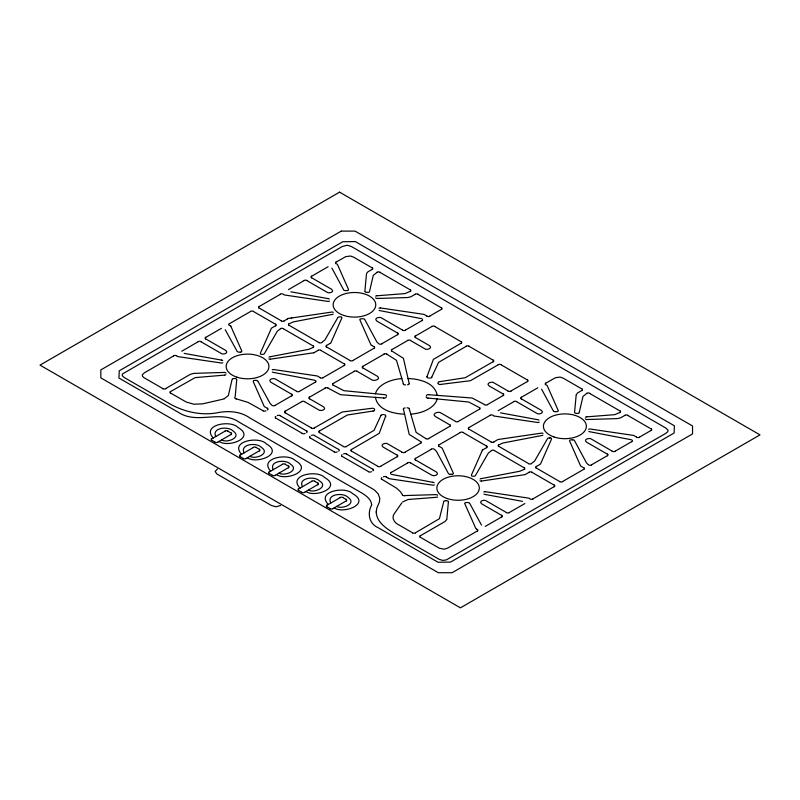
<?xml version="1.0" encoding="UTF-8"?>
<svg xmlns="http://www.w3.org/2000/svg" width="800" height="800" viewBox="0 0 800 800"><rect width="100%" height="100%" fill="white"/><g stroke="black" fill="none" stroke-linecap="round" stroke-linejoin="round"><path stroke-width="1.2" d="M446.83 519.11L448.39 501.93M235.16 396.89L236.74 379.73M364.88 291.16L366.47 274.01M574.59 412.23L576.17 395.08M443.73 501.71L439.42 518.69L415.37 532.81M232.09 379.5L228.33 395.58L224.16 398.78M369.53 291.39L373.3 275.31L377.11 272.32M579.23 412.46L583 396.38L586.81 393.39M446.75 519.52L445.12 521.46L420.42 535.72M366.52 273.67L367.72 271.98L372.07 269.41M576.23 394.74L577.43 393.05L581.78 390.48M385.62 416.16L379.24 433.34L351.51 449.5M427 376.55L433.39 359.38L461.03 343.26M260.29 353.34L271.36 328.35A4.4 2.54 0 0 1 272.13 327.76L275.51 325.82M341.9 317.88L330.87 342.83A4.4 2.54 0 0 1 330.06 343.46M471.34 475.22L482.38 450.2M551.6 438.95L540.53 463.94A4.4 2.54 0 0 1 539.77 464.53L536.38 466.48M380.91 415.55L374.03 430.35L346.29 446.49M431.71 377.16L438.61 362.34L466.24 346.27M264.55 353.34L277.34 331.16L280.55 328.73M337.65 317.88L324.85 340.06L321.64 342.5M475.6 475.22L488.37 453.01L491.58 450.58M547.35 438.95L534.56 461.14L531.34 463.57M401.89 502.78L394.32 513.66C391.06 517.87 394.62 523.1 398.82 524.85L412.61 532.81M217.42 468.99L215.13 471.48L216.82 473.93L271.42 505.48L276.02 506.8L280.62 505.48M173.73 355.87L144.36 372.82L142.34 374.84L142.51 376.27L143.94 377.65L162.87 388.6M181.78 351.22L198.2 341.74M205.81 337.35L221.44 328.32M229.49 323.67L250.64 311.46M259.26 306.48L280.42 294.27M288.46 289.62L304.1 280.6M311.71 276.2L328.13 266.72M336.18 262.08L345.75 256.64L350.44 256.02L353.47 257.09L372.07 267.82M165.63 388.6L190.33 374.34L193.82 373.39M284.13 320.84L287.48 318.91M170.66 391.51L195.12 377.62L224.5 375.12M289.17 323.75L293.38 321.89L331.81 314.51M313.02 347.47L308.81 349.33L270.38 356.71M410.15 291.4L404.93 293.6L377.12 295.77M318.06 350.38L314.71 352.31A4.32 2.5 0 0 1 313.7 352.82M326.68 345.41L330.06 343.45M415.19 294.31L410.74 296.82L407.8 297.51M211.9 438.74L225.06 431.15M275.08 405.38L291.62 395.83M299.44 391.32L315.25 382.19M323.05 377.69L344.2 365.47M352.82 360.5L373.97 348.28M381.77 343.78L397.58 334.65M405.4 330.14L421.94 320.59M429.73 316.09L441.33 309.4M217.76 442.13L230.92 434.53M285.19 411.22L301.73 401.67M309.55 397.16L325.22 388.11M333.21 383.5L354.31 371.31M362.93 366.34L384.04 354.15M392.02 349.54L407.7 340.49M415.51 335.98L431.97 326.48M240.22 455.09L253.38 447.49M246.08 458.47L259.24 450.88M314.25 427.99L342.26 411.99L372.01 408.3A2.15 1.24 0 0 1 374.51 409.16M319.47 431.01L347.4 415L373.06 411.02M269.35 471.91L282.51 464.32M275.22 475.3L288.37 467.7M493.07 361.75L465.25 377.7L439.56 381.69M498.28 364.77L470.39 380.71L440.61 384.41M298.72 488.87L311.88 481.27M304.58 492.25L317.74 484.65M380.57 466.28L397.11 456.74M404.93 452.22L420.6 443.17M428.59 438.56L449.69 426.38M458.31 421.4L479.41 409.22M487.4 404.61L503.07 395.56M510.89 391.04L527.34 381.54M327.03 505.21L340.19 497.62M391.22 472.45L407.76 462.9M415.58 458.39L431.39 449.26M439.19 444.76L460.34 432.54M468.96 427.55L490.12 415.34M498.17 410.69L513.8 401.67M521.41 397.27L537.83 387.79M545.88 383.15L555.45 377.71L560.14 377.09L563.18 378.16L581.78 388.89M332.9 508.6L346.05 501M493.83 441.91L497.18 439.98A4.32 2.5 0 0 1 498.19 439.48L541.53 433.12A1.56 0.9 0 0 1 542.99 433.44M483.19 449.6L486.53 447.67M498.87 444.82L503.08 442.97L541.51 435.58A2.24 1.29 0 0 0 542.86 435.16M402.72 501.88L408.21 499.49L436.13 497.32A2.1 1.21 0 0 0 437.54 496.95M619.85 412.47L614.68 414.67L586.82 416.84M524.12 469.37L519.91 471.22L481.45 478.59M624.89 415.38L620.51 417.86L617.55 418.58M529.17 472.28L525.79 474.23A4.4 2.54 0 0 1 524.77 474.67L481.46 481.05M562.52 481.57L583.68 469.36M591.47 464.85L607.29 455.72M615.11 451.21L631.64 441.66M639.44 437.16L651.03 430.47M477.17 531.08L447.8 548.03L444.31 549.2L439.43 548.27L420.42 537.32M485.22 526.43L501.64 516.95M509.25 512.55L524.89 503.53M532.93 498.88L554.09 486.67M288.52 318.44L331.82 312.05A1.56 0.9 0 0 1 333.29 312.37M313.63 352.79L270.37 359.17M222.61 399.26L202.45 403.89L193.77 404.2L186.27 402.04L170.66 393.11M291.22 317.87L291.76 317.8M404.87 495.62L405.41 495.56M407.22 297.54L377.5 298.46A1.96 1.13 0 0 1 375.62 297.79M194.4 373.35L224.13 372.44M616.93 418.61L587.2 419.53A1.96 1.13 0 0 1 585.32 418.86M405.98 495.53L435.73 494.63A1.98 1.15 0 0 1 437.64 495.31M549.35 437.96L550.02 437.94M345.51 290.56L347 290.57A1.56 0.9 0 0 0 348.33 290.22M555.21 411.63L556.7 411.64A1.56 0.9 0 0 0 558.03 411.29M572.61 439.87L571.11 439.86A1.56 0.9 0 0 0 569.78 440.2M450.29 474.28L451.81 474.29M367.51 292.37L366.77 292.35A1.98 1.14 0 0 1 365.02 291.67M445.75 500.73L446.51 500.75A1.97 1.13 0 0 1 448.25 501.44M408.04 378.52C419.19 378.95 434.85 382.47 437.2 395.36M404.58 414.19C393.43 413.77 377.78 410.25 375.42 397.36M240.31 352.16L239.03 352.1A2.23 1.29 0 0 1 237.28 351.6M256.01 380.45L254.72 380.39A1.56 0.9 0 0 0 253.39 380.73M428.78 394.73L472.18 398.02L484.64 404.61M383.84 397.99L340.4 394.69L327.98 388.11M427.97 398.04L468.74 402.03L479.41 407.62M380.4 307.94L423.68 314.33A4.4 2.54 0 0 1 424.7 314.77L426.98 316.09M485.28 491.7L528.62 498.12A4.33 2.5 0 0 1 529.69 498.54M236.36 398.87L248.04 402.39L263.06 410.73M184.17 353.39L221.35 360.08M290.86 291.8L327.94 298.61M500.56 412.87L537.64 419.68A2.24 1.29 0 0 1 538.99 420.11M432.74 482.33L391.9 474.43M522.49 501.35L485.36 494.51A2.23 1.29 0 0 1 484 494.09M308.42 490.04C314.23 493.5 329.16 486.74 319.46 480.88C314.69 475.74 297.68 477.92 302.49 486.69M336.73 506.38C342.27 509.66 357.09 503.58 348.2 497.49C343.43 492.08 326.07 494.05 330.8 503.04M221.53 439.95C227.07 443.37 242.21 437.34 233.26 431.13C228.53 425.83 211.42 427.55 215.74 436.53M249.85 456.3C255.47 459.78 270.65 453.53 261.43 447.39C256.69 442.18 239.74 443.97 244.05 452.88M278.98 473.12C284.6 476.6 299.81 470.36 290.57 464.21C285.81 459.01 268.89 460.77 273.19 469.7M305.89 491.49C314.8 497.97 342.75 487.78 324.59 477.48C317.52 469.59 287.41 474.8 299.99 488.13M334.21 507.84C343.3 514.41 371.26 503.88 352.66 493.69C345.57 485.95 315.73 491.28 328.3 504.48M219.03 441.39C227.91 448.04 256.2 437.86 237.96 427.47C230.95 419.68 201.09 424.61 213.22 437.98M247.35 457.74C256.23 464.38 284.52 454.21 266.28 443.82C259.25 436.03 229.43 440.94 241.53 454.33M276.48 474.56C285.55 481.31 313.86 470.78 295.17 460.5C288.13 452.87 258.57 457.9 270.66 471.16M421.29 318.62L380.47 310.74A2.24 1.29 0 0 1 379.12 310.32M314.6 380.22L273.68 372.46A2.24 1.29 0 0 1 272.33 372.04M630.99 439.69L590.18 431.81A2.24 1.29 0 0 1 588.83 431.39M476.6 529.15L476.63 529.17A4.46 2.57 0 0 1 475.86 528.58L464.73 503.56M379.87 272.32L410.15 289.8M417.95 294.31L441.33 307.8M589.57 393.39L619.85 410.87M627.65 415.38L651.03 428.87M636.68 437.16L634.4 435.85A4.4 2.54 0 0 0 633.38 435.4L590.1 429.01A1.55 0.89 0 0 0 588.63 429.32M434.73 326.48L461.03 341.66M469 346.27L493.07 360.16M501.04 364.77L527.34 379.95M402.64 330.14L381.88 318.15C380.13 316.39 373.19 317.98 376.82 321.07L397.58 333.06M415.51 337.57L429.52 345.66C433.33 348.62 425.75 350.42 424.56 348.63L410.45 340.49M508.13 391.04L494.13 382.96C492.64 380.95 485.29 383.13 489.07 385.88L503.07 393.96M612.35 451.21L591.58 439.22C590.18 437.39 582.74 439.14 586.52 442.14L607.29 454.13M311.71 277.8L331.67 289.32C335.29 292.35 328.21 293.74 326.92 292.18L306.86 280.6M521.41 398.87L541.38 410.39C544.91 413.35 537.94 414.94 536.52 413.19L516.56 401.67M392.02 351.13L403.43 358.33L409.13 383.38M371.72 345.39L373.97 346.69M583.68 467.76L581.42 466.46A4.31 2.49 0 0 1 580.57 465.88L569.55 440.87M386.8 354.15L396.48 360.31L403.39 383.85M259.26 308.08L281.37 320.84M289.17 325.34L318.88 342.5M326.68 347L350.06 360.5M362.93 367.93L377.21 376.17C381.73 379.09 373.63 381.85 371.35 379.56L357.07 371.31M455.55 421.4L441.27 413.16C438.84 410.79 431.07 413.64 435.41 416.54L449.69 424.78M468.96 429.15L491.07 441.91M498.87 446.41L528.58 463.57M536.38 468.07L559.76 481.57M253.4 311.46L275.51 324.22M283.31 328.73L313.02 345.88M320.82 350.38L344.2 363.88M463.1 432.54L486.53 446.07M494.35 450.58L524.12 467.77M531.93 472.28L554.09 485.07M320.29 377.69L318.01 376.37A4.4 2.54 0 0 0 316.99 375.93L273.71 369.53A1.56 0.9 0 0 0 272.24 369.84M333.21 385.09L343.88 390.68L384.66 394.67A2.12 1.23 0 0 1 386.08 395.08M425.83 438.56L416.14 432.4L409.23 408.86M439.19 446.35L441.47 447.67A4.42 2.55 0 0 1 442.24 448.26L453.37 473.28M420.6 441.58L409.2 434.41L403.49 409.33M205.81 338.94L225.77 350.46C229.34 353.41 222.28 355.02 220.92 353.27L200.95 341.74M296.68 391.32L275.91 379.33C274.22 377.58 267.2 379.13 270.85 382.25L291.62 394.24M309.55 398.75L323.55 406.83C327.4 409.73 319.97 411.61 318.54 409.79L304.49 401.67M402.17 452.22L388.16 444.14C386.37 442.16 379.39 444.29 383.1 447.06L397.11 455.14M415.58 459.98L436.38 471.99C439.99 474.81 433.54 476.83 431.32 474.92L410.52 462.9M506.49 512.55L486.48 501C485.03 499.24 478.08 500.9 481.63 503.81L501.64 515.35M285.19 412.81L311.49 427.99M319.47 432.6L343.54 446.49M351.51 451.1L377.81 466.28M267.28 408.29L265.03 406.98A4.31 2.49 0 0 1 264.18 406.4L253.16 381.4M280.16 415.72L306.46 430.9M314.43 435.51L338.5 449.4M346.47 454.01L372.78 469.19M386.19 476.95L388.45 478.26M275.93 418.16L302.23 433.34M310.21 437.95L334.27 451.84M342.25 456.45L368.55 471.63M381.96 479.39L396.42 488.08L400.19 491.46L402.55 494.84M227.82 431.15L230.92 432.94M256.13 447.49L259.24 449.28M285.27 464.32L288.37 466.11M314.64 481.27L317.74 483.06M342.95 497.62L346.05 499.41M211.9 440.34L215 442.13M240.22 456.68L243.32 458.47M269.35 473.51L272.46 475.3M298.72 490.46L301.82 492.25M327.03 506.81L330.14 508.6M493.44 415.67L493.41 415.65A4.44 2.56 0 0 0 494.43 416.09L537.72 422.49A1.55 0.89 0 0 0 539.19 422.18M283.71 294.58L283.74 294.6A4.44 2.56 0 0 0 284.73 295.02L328.01 301.42A1.55 0.89 0 0 0 329.48 301.11M177.02 356.17L177.05 356.19A4.44 2.56 0 0 0 178.04 356.62L221.33 363.01A1.56 0.9 0 0 0 222.8 362.71M588.06 464.48L586.44 462.79L574.63 440.86M378.33 343.39L376.77 341.77L364.93 319.79M434.8 449.64L436.4 451.28L448.29 473.29M271.65 404.99L270.11 403.41L258.02 381.44M337.49 264.57L348.56 289.56M230.8 326.16L241.87 351.15M225.21 329.7L237.01 351.11M469.81 503.55L481.45 525.04M541.6 389.18L553.19 410.64M331.9 268.11L343.48 289.57M558.26 410.63L547.23 385.68A4.31 2.49 0 0 0 546.47 385.02M359.85 319.8L370.92 344.79A4.31 2.49 0 0 0 371.66 345.42M231.6 434.11A2.15 1.24 0 0 1 231.07 434.61M231.07 432.85A2.15 1.24 0 0 1 231.6 433.36M217.91 442.21A2.15 1.24 0 0 1 214.86 442.21M211.76 440.42A2.15 1.24 0 0 1 211.22 439.91M211.22 439.17A2.15 1.24 0 0 1 211.76 438.66M224.92 431.06A2.15 1.24 0 0 1 227.96 431.06M371.46 471.71A2.15 1.24 0 0 1 368.41 471.71M373.46 470.36A2.15 1.24 0 0 1 372.92 470.87M372.92 469.11A2.15 1.24 0 0 1 373.46 469.61M343.57 453.92A2.15 1.24 0 0 1 346.62 453.92M342.11 456.53A2.15 1.24 0 0 1 341.57 456.02M341.57 455.28A2.15 1.24 0 0 1 342.11 454.77M259.12 308.16A2.15 1.24 0 0 1 258.58 307.65M258.58 306.91A2.15 1.24 0 0 1 259.12 306.4M280.27 294.19A2.15 1.24 0 0 1 283.32 294.19M327.95 298.57A2.24 1.29 0 0 1 329.29 299.03M303.95 280.51A2.15 1.24 0 0 1 307 280.51M311.57 277.88A2.15 1.24 0 0 1 311.03 277.37M311.03 276.63A2.15 1.24 0 0 1 311.57 276.12M345.5 290.63A2.23 1.28 0 0 1 343.76 290.06M336.77 263.95A4.31 2.49 0 0 1 337.53 264.55M336.04 263.76A2.15 1.24 0 0 1 335.5 263.25M335.5 262.5A2.15 1.24 0 0 1 336.03 261.99M372.75 268.99A2.15 1.24 0 0 1 372.22 269.5M372.22 267.74A2.15 1.24 0 0 1 372.75 268.24M369.28 291.98A2.1 1.21 0 0 1 367.5 292.46M376.97 272.24A2.15 1.24 0 0 1 380.02 272.24M410.83 290.97A2.15 1.24 0 0 1 410.29 291.48M410.29 289.72A2.15 1.24 0 0 1 410.83 290.23M375.71 296.14A2.1 1.21 0 0 1 377.1 295.68M415.04 294.22A2.15 1.24 0 0 1 418.09 294.22M442.01 308.97A2.15 1.24 0 0 1 441.47 309.48M441.47 307.72A2.15 1.24 0 0 1 442.01 308.23M429.88 316.17A2.15 1.24 0 0 1 426.83 316.17M378.93 308.25A1.55 0.89 0 0 1 380.4 307.92M422.62 320.17A2.15 1.24 0 0 1 422.08 320.68M422.08 318.92A2.15 1.24 0 0 1 422.62 319.42M405.55 330.22A2.15 1.24 0 0 1 402.5 330.22M398.26 334.23A2.15 1.24 0 0 1 397.73 334.74M397.73 332.98A2.15 1.24 0 0 1 398.26 333.48M381.92 343.87A2.15 1.24 0 0 1 378.87 343.87M364.65 319.3A2.23 1.28 0 0 0 362.91 318.73L361.41 318.79A1.56 0.9 0 0 0 360.08 319.13M374.65 347.86A2.15 1.24 0 0 1 374.12 348.37M374.12 346.61A2.15 1.24 0 0 1 374.65 347.12M352.96 360.58A2.15 1.24 0 0 1 349.91 360.58M326.53 347.08A2.15 1.24 0 0 1 326 346.58M326 345.83A2.15 1.24 0 0 1 326.53 345.32M341.68 317.21A1.58 0.91 0 0 0 340.32 316.84L339.64 316.89A2.24 1.29 0 0 0 337.91 317.39M321.78 342.58A2.15 1.24 0 0 1 318.73 342.58M289.03 325.43A2.15 1.24 0 0 1 288.49 324.92M288.49 324.17A2.15 1.24 0 0 1 289.03 323.67M333.16 314.09A2.24 1.29 0 0 1 331.83 314.55M287.4 318.87A4.32 2.5 0 0 1 288.49 318.4M284.28 320.92A2.15 1.24 0 0 1 281.23 320.92M340.05 497.53A2.15 1.24 0 0 1 343.1 497.53M326.89 506.89A2.15 1.24 0 0 1 326.35 506.38M326.35 505.64A2.15 1.24 0 0 1 326.89 505.13M333.04 508.68A2.15 1.24 0 0 1 329.99 508.68M346.73 500.58A2.15 1.24 0 0 1 346.2 501.08M346.2 499.32A2.15 1.24 0 0 1 346.73 499.83M307.14 432.07A2.15 1.24 0 0 1 306.6 432.58M306.6 430.82A2.15 1.24 0 0 1 307.14 431.33M305.14 433.42A2.15 1.24 0 0 1 302.09 433.42M275.79 418.24A2.15 1.24 0 0 1 275.25 417.73M275.25 416.99A2.15 1.24 0 0 1 275.79 416.48M277.25 415.64A2.15 1.24 0 0 1 280.3 415.64M311.73 481.19A2.15 1.24 0 0 1 314.78 481.19M298.57 490.54A2.15 1.24 0 0 1 298.04 490.03M298.04 489.29A2.15 1.24 0 0 1 298.57 488.78M304.73 492.33A2.15 1.24 0 0 1 301.68 492.33M318.42 484.23A2.15 1.24 0 0 1 317.88 484.74M317.88 482.98A2.15 1.24 0 0 1 318.42 483.48M468.82 429.23A2.15 1.24 0 0 1 468.28 428.72M468.28 427.98A2.15 1.24 0 0 1 468.82 427.47M489.97 415.26A2.15 1.24 0 0 1 493.02 415.26M513.66 401.58A2.15 1.24 0 0 1 516.71 401.58M521.27 398.95A2.15 1.24 0 0 1 520.73 398.44M520.73 397.7A2.15 1.24 0 0 1 521.27 397.19M555.2 411.7A2.23 1.28 0 0 1 553.46 411.13M545.74 384.83A2.15 1.24 0 0 1 545.2 384.32M545.2 383.57A2.15 1.24 0 0 1 545.74 383.06M582.46 390.06A2.15 1.24 0 0 1 581.92 390.57M581.92 388.81A2.15 1.24 0 0 1 582.46 389.31M574.72 412.74A1.98 1.14 0 0 0 576.48 413.42L577.21 413.44A2.1 1.21 0 0 0 578.98 413.05M586.67 393.31A2.15 1.24 0 0 1 589.72 393.31M620.53 412.04A2.15 1.24 0 0 1 620 412.55M620 410.79A2.15 1.24 0 0 1 620.53 411.3M585.41 417.21A2.1 1.21 0 0 1 586.8 416.75M624.75 415.29A2.15 1.24 0 0 1 627.79 415.29M651.71 430.04A2.15 1.24 0 0 1 651.17 430.55M651.17 428.79A2.15 1.24 0 0 1 651.71 429.3M639.58 437.24A2.15 1.24 0 0 1 636.53 437.24M632.32 441.24A2.15 1.24 0 0 1 631.78 441.75M631.78 439.99A2.15 1.24 0 0 1 632.32 440.49M615.25 451.29A2.15 1.24 0 0 1 612.2 451.29M607.97 455.3A2.15 1.24 0 0 1 607.43 455.81M607.43 454.05A2.15 1.24 0 0 1 607.97 454.55M591.62 464.94A2.15 1.24 0 0 1 588.57 464.94M572.61 439.8A2.23 1.28 0 0 1 574.36 440.37M584.36 468.93A2.15 1.24 0 0 1 583.82 469.44M583.82 467.68A2.15 1.24 0 0 1 584.36 468.19M562.67 481.65A2.15 1.24 0 0 1 559.62 481.65M536.24 468.15A2.15 1.24 0 0 1 535.7 467.65M535.7 466.9A2.15 1.24 0 0 1 536.24 466.39M550.02 437.91A1.58 0.91 0 0 1 551.38 438.28M547.62 438.46A2.24 1.29 0 0 1 549.34 437.89M531.49 463.65A2.15 1.24 0 0 1 528.44 463.65M498.73 446.5A2.15 1.24 0 0 1 498.19 445.99M498.19 445.24A2.15 1.24 0 0 1 498.73 444.74M493.98 442A2.15 1.24 0 0 1 490.93 442M439.05 446.43A2.15 1.24 0 0 1 438.51 445.93M438.51 445.18A2.15 1.24 0 0 1 439.04 444.67M453.14 473.95A1.56 0.9 0 0 1 451.81 474.32M450.28 474.35A2.25 1.3 0 0 1 448.55 473.77M431.24 449.17A2.15 1.24 0 0 1 434.3 449.18M415.44 460.07A2.15 1.24 0 0 1 414.9 459.56M414.89 458.81A2.15 1.24 0 0 1 415.43 458.3M407.61 462.82A2.15 1.24 0 0 1 410.66 462.82M391.08 474.13A2.15 1.24 0 0 1 390.54 473.62M390.54 472.87A2.15 1.24 0 0 1 391.08 472.36M432.76 482.29A2.23 1.29 0 0 1 434.11 482.75M434.3 484.83A1.56 0.9 0 0 1 432.82 485.16L389.56 478.74A4.33 2.5 0 0 1 388.39 478.29M383.28 476.87A2.15 1.24 0 0 1 386.33 476.87M381.82 479.47A2.15 1.24 0 0 1 381.28 478.97M381.28 478.22A2.15 1.24 0 0 1 381.81 477.71M404.9 495.72A2.12 1.22 0 0 1 402.38 494.86M415.52 532.89A2.15 1.24 0 0 1 412.46 532.89M443.99 501.12A2.09 1.21 0 0 1 445.76 500.65M420.28 537.4A2.15 1.24 0 0 1 419.74 536.9M419.74 536.15A2.15 1.24 0 0 1 420.27 535.64M477.85 530.65A2.15 1.24 0 0 1 477.32 531.16M477.31 529.4A2.15 1.24 0 0 1 477.85 529.9M464.96 502.89A1.56 0.9 0 0 1 466.29 502.52L467.82 502.56A2.25 1.3 0 0 1 469.56 503.07M502.32 516.53A2.15 1.24 0 0 1 501.78 517.03M501.78 515.27A2.15 1.24 0 0 1 502.32 515.78M509.4 512.64A2.15 1.24 0 0 1 506.34 512.64M483.8 492A1.56 0.9 0 0 1 485.28 491.68M533.08 498.97A2.15 1.24 0 0 1 530.02 498.96M554.77 486.24A2.15 1.24 0 0 1 554.23 486.75M554.23 484.99A2.15 1.24 0 0 1 554.77 485.5M529.02 472.2A2.15 1.24 0 0 1 532.08 472.2M481.47 481.08A1.58 0.91 0 0 1 479.98 480.74M480.1 479.01A2.24 1.29 0 0 1 481.44 478.55M524.8 468.94A2.15 1.24 0 0 1 524.27 469.45M524.26 467.69A2.15 1.24 0 0 1 524.8 468.2M491.44 450.5A2.15 1.24 0 0 1 494.49 450.5M475.34 475.71A2.24 1.29 0 0 1 473.62 476.27L472.92 476.22A1.56 0.9 0 0 1 471.57 475.87M482.31 450.18A4.31 2.49 0 0 1 483.12 449.55M487.22 447.24A2.15 1.24 0 0 1 486.68 447.75M486.67 445.99A2.15 1.24 0 0 1 487.21 446.5M460.19 432.46A2.15 1.24 0 0 1 463.25 432.46M528.02 381.12A2.15 1.24 0 0 1 527.49 381.63M527.49 379.87A2.15 1.24 0 0 1 528.02 380.38M498.14 364.68A2.15 1.24 0 0 1 501.19 364.68M440.65 384.53A2.15 1.24 0 0 1 438.11 383.55M437.96 383.03A2.12 1.22 0 0 1 437.92 382.83M438.28 382.09A2.12 1.22 0 0 1 439.52 381.59M493.75 361.33A2.15 1.24 0 0 1 493.21 361.84M493.21 360.08A2.15 1.24 0 0 1 493.75 360.58M466.1 346.19A2.15 1.24 0 0 1 469.15 346.19M431.88 377.19A2.12 1.22 0 0 1 429.4 378.09M428.49 378A2.15 1.24 0 0 1 427.1 377.45M426.76 376.81A2.15 1.24 0 0 1 426.8 376.53M461.71 342.83A2.15 1.24 0 0 1 461.17 343.34M461.17 341.58A2.15 1.24 0 0 1 461.71 342.09M431.82 326.4A2.15 1.24 0 0 1 434.87 326.4M415.37 337.65A2.15 1.24 0 0 1 414.83 337.15M414.83 336.4A2.15 1.24 0 0 1 415.37 335.89M407.55 340.41A2.15 1.24 0 0 1 410.6 340.41M391.88 351.22A2.15 1.24 0 0 1 391.34 350.71M391.34 349.96A2.15 1.24 0 0 1 391.88 349.46M409.33 383.37A2.15 1.24 0 0 1 409.34 383.65M408.99 384.22A2.15 1.24 0 0 1 407.47 384.76M405.59 384.89A2.12 1.23 0 0 1 403.21 383.87M383.89 354.07A2.15 1.24 0 0 1 386.94 354.07M362.79 368.01A2.15 1.24 0 0 1 362.25 367.51M362.25 366.76A2.15 1.24 0 0 1 362.79 366.25M354.17 371.23A2.15 1.24 0 0 1 357.22 371.23M333.06 385.17A2.15 1.24 0 0 1 332.53 384.67M332.53 383.92A2.15 1.24 0 0 1 333.06 383.41M386.47 395.74A2.12 1.23 0 0 1 386.45 395.94M386.23 397.03A2.15 1.24 0 0 1 383.81 398.1M325.08 388.02A2.15 1.24 0 0 1 328.13 388.02M309.4 398.83A2.15 1.24 0 0 1 308.87 398.33M308.87 397.58A2.15 1.24 0 0 1 309.4 397.07M301.58 401.59A2.15 1.24 0 0 1 304.63 401.59M285.05 412.89A2.15 1.24 0 0 1 284.51 412.39M284.51 411.64A2.15 1.24 0 0 1 285.05 411.13M314.4 428.08A2.15 1.24 0 0 1 311.35 428.08M374.34 410.63A2.12 1.22 0 0 1 373.11 411.12M374.66 409.69A2.12 1.22 0 0 1 374.71 409.89M319.33 432.68A2.15 1.24 0 0 1 318.79 432.18M318.79 431.43A2.15 1.24 0 0 1 319.33 430.92M346.44 446.58A2.15 1.24 0 0 1 343.39 446.58M380.74 415.53A2.12 1.22 0 0 1 383.22 414.63M385.86 415.91A2.15 1.24 0 0 1 385.82 416.18M384.13 414.72A2.15 1.24 0 0 1 385.52 415.26M351.37 451.18A2.15 1.24 0 0 1 350.83 450.67M350.83 449.93A2.15 1.24 0 0 1 351.37 449.42M380.72 466.37A2.15 1.24 0 0 1 377.67 466.37M397.79 456.31A2.15 1.24 0 0 1 397.25 456.82M397.25 455.06A2.15 1.24 0 0 1 397.79 455.57M405.07 452.31A2.15 1.24 0 0 1 402.02 452.31M421.28 442.75A2.15 1.24 0 0 1 420.74 443.26M420.74 441.5A2.15 1.24 0 0 1 421.28 442M403.29 409.35A2.15 1.24 0 0 1 403.28 409.07M403.63 408.49A2.15 1.24 0 0 1 405.15 407.95M407.03 407.82A2.12 1.23 0 0 1 409.41 408.84M428.73 438.65A2.15 1.24 0 0 1 425.68 438.65M450.37 425.95A2.15 1.24 0 0 1 449.84 426.46M449.84 424.7A2.15 1.24 0 0 1 450.37 425.21M458.45 421.49A2.15 1.24 0 0 1 455.4 421.49M480.09 408.79A2.15 1.24 0 0 1 479.56 409.3M479.56 407.54A2.15 1.24 0 0 1 480.09 408.05M427.94 398.14A2.12 1.23 0 0 1 426.54 397.64M426.16 396.97A2.12 1.23 0 0 1 426.17 396.77M426.39 395.69A2.15 1.24 0 0 1 428.81 394.61M487.55 404.69A2.15 1.24 0 0 1 484.5 404.69M503.75 395.13A2.15 1.24 0 0 1 503.22 395.64M503.22 393.88A2.15 1.24 0 0 1 503.75 394.39M511.04 391.13A2.15 1.24 0 0 1 507.99 391.13M337.18 451.92A2.15 1.24 0 0 1 334.13 451.92M310.07 438.03A2.15 1.24 0 0 1 309.53 437.52M309.53 436.78A2.15 1.24 0 0 1 310.07 436.27M311.53 435.43A2.15 1.24 0 0 1 314.58 435.43M339.18 450.57A2.15 1.24 0 0 1 338.64 451.08M338.64 449.32A2.15 1.24 0 0 1 339.18 449.82M437.17 398.93A31.03 17.92 0 0 1 410.77 414.18M259.92 450.45A2.15 1.24 0 0 1 259.38 450.96M259.38 449.2A2.15 1.24 0 0 1 259.92 449.71M246.22 458.56A2.15 1.24 0 0 1 243.17 458.56M240.07 456.77A2.15 1.24 0 0 1 239.54 456.26M239.54 455.51A2.15 1.24 0 0 1 240.07 455.01M253.23 447.41A2.15 1.24 0 0 1 256.28 447.41M375.45 393.78A31.03 17.92 0 0 1 401.86 378.54M323.19 377.77A2.15 1.24 0 0 1 320.14 377.77M315.93 381.76A2.15 1.24 0 0 1 315.39 382.27M315.39 380.51A2.15 1.24 0 0 1 315.93 381.02M299.58 391.4A2.15 1.24 0 0 1 296.53 391.4M292.3 395.41A2.15 1.24 0 0 1 291.76 395.92M291.76 394.16A2.15 1.24 0 0 1 292.3 394.66M275.23 405.46A2.15 1.24 0 0 1 272.18 405.46M256.01 380.37A2.23 1.29 0 0 1 257.76 380.95M267.97 409.46A2.15 1.24 0 0 1 267.43 409.96M267.43 408.2A2.15 1.24 0 0 1 267.97 408.71M265.97 410.81A2.15 1.24 0 0 1 262.92 410.81M236.31 398.97A2.11 1.22 0 0 1 235.12 398.46M234.78 397.71A2.11 1.22 0 0 1 234.83 397.51M236.6 379.22A1.98 1.14 0 0 0 234.85 378.54L234.12 378.53A2.1 1.21 0 0 0 232.35 378.92M223.97 398.87A1.96 1.13 0 0 1 223.53 399.02M170.52 393.19A2.15 1.24 0 0 1 169.98 392.68M169.98 391.94A2.15 1.24 0 0 1 170.52 391.43M225.91 374.75A2.1 1.21 0 0 1 224.52 375.21M224.12 372.43A1.96 1.13 0 0 1 226.01 373.11M165.77 388.69A2.15 1.24 0 0 1 162.72 388.69M173.58 355.78A2.15 1.24 0 0 1 176.63 355.78M221.37 360.04A2.24 1.29 0 0 1 222.7 360.51M198.05 341.66A2.15 1.24 0 0 1 201.1 341.66M205.66 339.02A2.15 1.24 0 0 1 205.13 338.52M205.13 337.77A2.15 1.24 0 0 1 205.66 337.26M241.64 351.82A1.56 0.9 0 0 1 240.31 352.2M230.08 325.55A4.31 2.49 0 0 1 230.85 326.15M229.35 325.35A2.15 1.24 0 0 1 228.81 324.84M228.81 324.1A2.15 1.24 0 0 1 229.35 323.59M250.5 311.38A2.15 1.24 0 0 1 253.55 311.38M276.19 325.39A2.15 1.24 0 0 1 275.66 325.9M275.66 324.14A2.15 1.24 0 0 1 276.19 324.65M260.52 354.01A1.58 0.91 0 0 0 261.88 354.39L262.55 354.34A2.24 1.29 0 0 0 264.28 353.84M280.41 328.64A2.15 1.24 0 0 1 283.46 328.64M313.7 347.05A2.15 1.24 0 0 1 313.17 347.56M313.17 345.8A2.15 1.24 0 0 1 313.7 346.3M269.03 357.14A2.24 1.29 0 0 1 270.37 356.67M270.37 359.19A1.56 0.9 0 0 1 268.9 358.86M317.92 350.3A2.15 1.24 0 0 1 320.97 350.3M344.88 365.05A2.15 1.24 0 0 1 344.35 365.56M344.35 363.8A2.15 1.24 0 0 1 344.88 364.3M289.05 467.28A2.15 1.24 0 0 1 288.52 467.78M288.52 466.02A2.15 1.24 0 0 1 289.05 466.53M275.36 475.38A2.15 1.24 0 0 1 272.31 475.38M269.21 473.59A2.15 1.24 0 0 1 268.67 473.08M268.67 472.34A2.15 1.24 0 0 1 269.21 471.83M282.37 464.23A2.15 1.24 0 0 1 285.42 464.23M376.18 511.93C376.6 522.42 386.76 528.81 394.8 533.72L439.34 559.42L442.92 560.43L446.42 559.87L665.91 433.3L667.75 431.76L668.03 430.16L665.82 428.04L351.43 246.53L347.29 245.22L342.24 246.53L122.4 374L122.28 375.7L124.04 377.4L168.38 403C183.59 412.03 202.06 416.16 219.51 412.34C229.88 410.67 241.25 411.78 249.99 418.05L374.27 489.85L378.14 493.8L379.78 498.35L379.45 501.91L376.82 508.07L376.18 511.93M371.68 504.91C367.19 513.11 368.84 523.74 378.31 527.77L438.04 562.26L450.57 562.09L674.1 433.03L674.4 425.8L355.31 241.57L342.78 241.75L119.25 370.8L118.95 378.04L178.69 412.52C197.44 424.73 220.76 409.39 239.27 422.24L361.48 492.8C365.89 495.57 371.36 499.15 371.68 504.91M339.58 192.16L40 365.12L460.42 607.84L760 434.88L339.58 192.16M341.24 231.11L100.83 369.91L100.83 377.88L438.32 572.72L452.11 572.72L692.53 433.92L692.53 425.96L355.04 231.11L341.24 231.11M447.41 498.6A21.22 12.25 0 0 0 479.31 488.07A21.22 12.25 0 0 0 447.56 477.38A21.22 12.25 0 0 0 447.41 498.6M553.88 436.93A21.46 12.39 0 0 0 586.35 426.48A21.46 12.39 0 0 0 554.43 415.47A21.46 12.39 0 0 0 553.88 436.93M343.73 315.43A21.3 12.3 0 0 0 375.76 304.85A21.3 12.3 0 0 0 343.89 294.12A21.3 12.3 0 0 0 343.73 315.43M236.86 377.15A21.38 12.34 0 0 0 268.93 366.46A21.38 12.34 0 0 0 236.86 355.77A21.38 12.34 0 0 0 236.86 377.15"/></g></svg>
